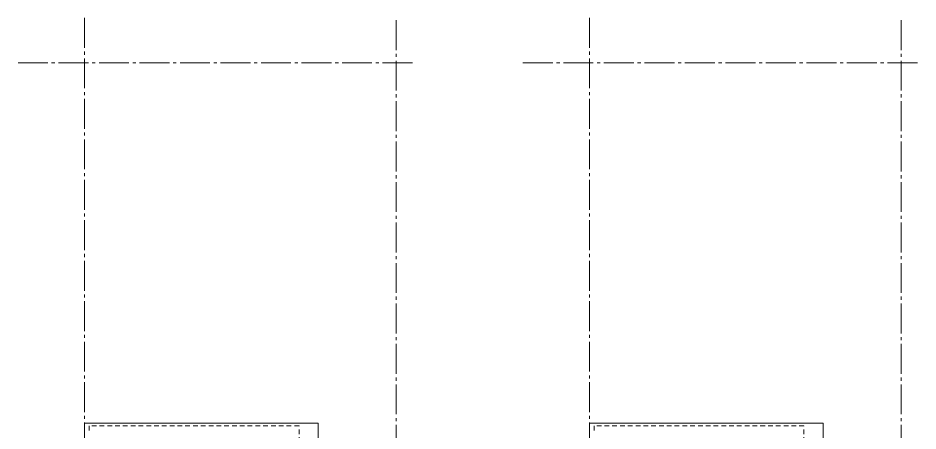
# Model space of a CAD drawing. Header units: millimetres. Extents: x 2924 to 6397, y 1565 to 1704.
# Drawn here: x 3217.19 to 3246.07, y 1590.81 to 1604.08 of the extents above; entities that cross this region are included whole.
import ezdxf

# ---------------------------------------------------------------- set-up
doc = ezdxf.new("R2010")
doc.units = ezdxf.units.MM
doc.linetypes.add('ACAD_ISO04W100', pattern=[30, 24, -3, 0, -3])
doc.linetypes.add('DASHED', pattern=[0.75, 0.5, -0.25])
for name, color, linetype in [('EJES', 8, 'Continuous'), ('P0-PROYECCION', 7, 'Continuous'), ('P0-SOLADOS', 7, 'Continuous')]:
    doc.layers.add(name, color=color, linetype=linetype)

msp = doc.modelspace()

# ---------------------------------------------------------------- linework, layer by layer
at = {"layer": 'EJES', "color": 8, "linetype": 'ACAD_ISO04W100', "lineweight": 0, "ltscale": 0.04}
for p, q in [((3219.3265, 1604.0814), (3219.3265, 1571.6774)), ((3229.3265, 1604.0087), (3229.3265, 1571.6774)), ((3217.1913, 1602.6424), (3229.8703, 1602.6424))]:
    msp.add_line(p, q, dxfattribs=at)
for points in [[(3235.5296, 1604.0814), (3235.5296, 1571.6774)], [(3245.5296, 1604.0087), (3245.5296, 1571.6774)], [(3233.3944, 1602.6424), (3246.0735, 1602.6424)]]:
    msp.add_lwpolyline(points, dxfattribs=at)
at = {"layer": 'P0-PROYECCION', "color": 8, "linetype": 'DASHED', "lineweight": 0, "ltscale": 0.3}
for p, q in [((3226.2105, 1590.9826), (3219.4765, 1590.9826)), ((3219.4765, 1590.9826), (3219.4765, 1590.7326)), ((3226.2105, 1588.2141), (3226.2105, 1590.9826))]:
    msp.add_line(p, q, dxfattribs=at)
msp.add_lwpolyline([(3242.4136, 1588.2141), (3242.4136, 1590.9826), (3235.6796, 1590.9826), (3235.6796, 1590.7326)], dxfattribs=at)
at = {"layer": 'P0-SOLADOS', "color": 8, "lineweight": 0}
for p, q in [((3219.3266, 1590.8826), (3219.3264, 1591.0601)), ((3219.3264, 1591.0601), (3226.8273, 1591.0601)), ((3226.8273, 1591.0601), (3226.8273, 1574.0211))]:
    msp.add_line(p, q, dxfattribs=at)
msp.add_lwpolyline([(3235.5297, 1590.8826), (3235.5296, 1591.0601), (3243.0305, 1591.0601), (3243.0305, 1574.0211), (3245.5296, 1574.0211)], dxfattribs=at)

doc.saveas('drawing.dxf')
